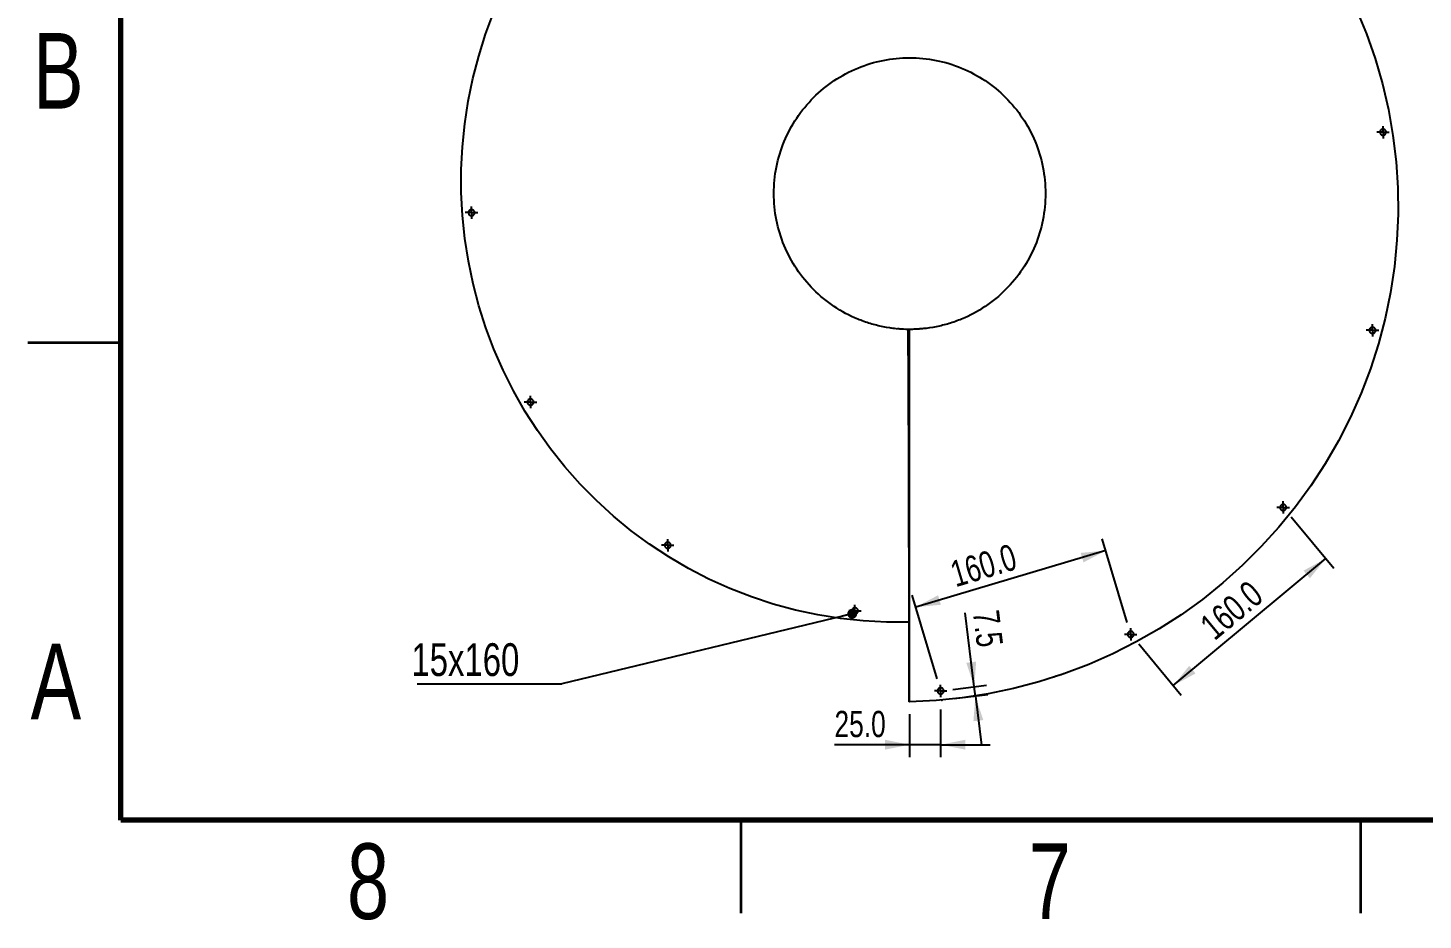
# Model space of a CAD drawing. Header units: millimetres. Extents: x 12 to 2088, y 10 to 1476.
# Drawn here: x 12 to 575, y 10 to 369 of the extents above; entities that cross this region are included whole.
import ezdxf

# ---------------------------------------------------------------- set-up
doc = ezdxf.new("R2010")
doc.units = ezdxf.units.MM
doc.header["$LTSCALE"] = 5
doc.header["$PDSIZE"] = -1
doc.layers.add('SHEET', color=179, linetype='Continuous')
doc.styles.add('SLDTEXTSTYLE0', font='TXT', dxfattribs={"width": 0.75})
doc.dimstyles.new('SLDDIMSTYLE0', dxfattribs={"dimtxt": 0.18, "dimasz": 4, "dimexe": 0, "dimexo": 0.0625, "dimgap": 0, "dimtad": 0, "dimtih": 1, "dimtoh": 1, "dimdec": 0, "dimrnd": 1e-09, "dimzin": 0, "dimdsep": 46, "dimtxsty": 'Standard', "dimblk1": 'DOT', "dimblk2": 'DOT', "dimsah": 1, "dimcen": 0.09, "dimadec": 0, "dimazin": 0, "dimtfac": 4, "dimtdec": 0, "dimtofl": 0, "dimtmove": 0, "dimatfit": 3, "dimldrblk": 'DOT', "dimfxl": 1, "dimfrac": 2, "dimtolj": 1, "dimtzin": 0, "dimarcsym": 0})
doc.dimstyles.new('SLDDIMSTYLE1', dxfattribs={"dimtxt": 10.583333, "dimasz": 10, "dimexe": 0, "dimexo": 0.0625, "dimgap": 2.645833, "dimtad": 1, "dimdec": 1, "dimlfac": 2, "dimrnd": 1e-09, "dimzin": 4, "dimdsep": 46, "dimtxsty": 'SLDTEXTSTYLE0', "dimsah": 1, "dimcen": 0.09, "dimadec": 0, "dimazin": 1, "dimtfac": 1, "dimtdec": 1, "dimtofl": 0, "dimtmove": 0, "dimatfit": 3, "dimfxl": 1, "dimfrac": 2, "dimtolj": 1, "dimtzin": 12, "dimarcsym": 0})
doc.dimstyles.new('SLDDIMSTYLE2', dxfattribs={"dimtxt": 10.583333, "dimasz": 10, "dimexe": 0, "dimexo": 0.0625, "dimgap": 2.645833, "dimtad": 1, "dimdec": 1, "dimlfac": 2, "dimrnd": 1e-09, "dimzin": 4, "dimdsep": 46, "dimtxsty": 'SLDTEXTSTYLE0', "dimsah": 1, "dimcen": 0.09, "dimadec": 0, "dimazin": 1, "dimtfac": 1, "dimtdec": 1, "dimtmove": 0, "dimatfit": 0, "dimfxl": 1, "dimfrac": 2, "dimtolj": 1, "dimtzin": 12, "dimarcsym": 0})
doc.dimstyles.new('SLDDIMSTYLE7', dxfattribs={"dimtxt": 10.583333, "dimasz": 10, "dimexe": 0, "dimexo": 0.0625, "dimgap": 2.645833, "dimtad": 1, "dimdec": 1, "dimlfac": 2, "dimrnd": 1e-09, "dimzin": 12, "dimdsep": 46, "dimtxsty": 'SLDTEXTSTYLE0', "dimsah": 1, "dimcen": 0.09, "dimadec": 0, "dimazin": 3, "dimtfac": 1, "dimtdec": 1, "dimtmove": 0, "dimatfit": 0, "dimfxl": 1, "dimfrac": 2, "dimtolj": 1, "dimtzin": 12, "dimarcsym": 0})

# ---------------------------------------------------------------- blocks, each defined once
blk = doc.blocks.new('_D_19')
at = {"layer": 'SHEET'}
for p, q in [((394.2, 103.73), (390.58, 133.52)), ((385.61, 102.69), (399.17, 104.34)), ((394.66, 100.01), (394.2, 103.73)), ((386.06, 98.97), (399.62, 100.61)), ((394.66, 100.01), (397.07, 80.16))]:
    blk.add_line(p, q, dxfattribs=at)
for points in [[(394.2, 103.73), (394.98, 113.9), (391.01, 113.42)], [(394.66, 100.01), (393.88, 89.84), (397.85, 90.32)]]:
    blk.add_solid(points, dxfattribs=at)
at = {"layer": 'SHEET', "insert": (404.12, 135.17), "char_height": 10.583, "attachment_point": 1, "rotation": 276.932, "style": 'SLDTEXTSTYLE0'}
blk.add_mtext('7.5', dxfattribs=at)
blk = doc.blocks.new('_D_20')
at = {"layer": 'SHEET'}
for p, q in [((455.91, 129.67), (445.86, 163.46)), ((447.29, 158.66), (370.6, 135.87)), ((379.22, 106.88), (369.18, 140.66))]:
    blk.add_line(p, q, dxfattribs=at)
for points in [[(447.29, 158.66), (437.13, 157.73), (438.27, 153.9)], [(370.6, 135.87), (380.76, 136.8), (379.62, 140.64)]]:
    blk.add_solid(points, dxfattribs=at)
at = {"layer": 'SHEET', "insert": (383.68, 153.99), "char_height": 10.583, "attachment_point": 1, "rotation": 16.5541, "style": 'SLDTEXTSTYLE0'}
blk.add_mtext('160.0', dxfattribs=at)
blk = doc.blocks.new('_D_21')
at = {"layer": 'SHEET'}
for p, q in [((368.15, 92.63), (368.15, 75.38)), ((380.65, 94.59), (380.65, 75.38)), ((368.15, 80.38), (337.84, 80.38)), ((380.65, 80.38), (368.15, 80.38)), ((380.65, 80.38), (400.65, 80.38))]:
    blk.add_line(p, q, dxfattribs=at)
for points in [[(368.15, 80.38), (358.15, 82.38), (358.15, 78.38)], [(380.65, 80.38), (390.65, 78.38), (390.65, 82.38)]]:
    blk.add_solid(points, dxfattribs=at)
at = {"layer": 'SHEET', "insert": (337.84, 94.02), "char_height": 10.583, "attachment_point": 1, "style": 'SLDTEXTSTYLE0'}
blk.add_mtext('25.0', dxfattribs=at)
blk = doc.blocks.new('_D_22')
at = {"layer": 'SHEET'}
for p, q in [((522.02, 172.21), (539.19, 151.58)), ((474.5, 104.25), (535.99, 155.42)), ((460.53, 121.04), (477.7, 100.41))]:
    blk.add_line(p, q, dxfattribs=at)
for points in [[(535.99, 155.42), (527.02, 150.57), (529.58, 147.49)], [(474.5, 104.25), (483.47, 109.11), (480.91, 112.18)]]:
    blk.add_solid(points, dxfattribs=at)
at = {"layer": 'SHEET', "insert": (484.34, 130.19), "char_height": 10.583, "attachment_point": 1, "rotation": 39.7694, "style": 'SLDTEXTSTYLE0'}
blk.add_mtext('160.0', dxfattribs=at)
blk = doc.blocks.new('SW_NOTE_0_7')
at = {"layer": 'SHEET', "color": 0}
blk.add_line((-58.34, 0), (0, 0), dxfattribs=at)
at = {"layer": 'SHEET', "color": 0, "insert": (-60.65, 16.41), "char_height": 13.229, "attachment_point": 1, "style": 'SLDTEXTSTYLE0'}
blk.add_mtext('15x160', dxfattribs=at)
blk = doc.blocks.new('_Dot')
at = {"color": 0, "linetype": 'ByBlock', "lineweight": -2}
blk.add_line((-0.5, 0), (-1, 0), dxfattribs=at)
at = {"color": 0, "linetype": 'ByBlock', "const_width": 0.5}
blk.add_lwpolyline([(-0.25, 0, 1), (0.25, 0, 1)], format="xyb", close=True, dxfattribs=at)
blk = doc.blocks.new('SW_CENTERMARKSYMBOL_5')
at = {"layer": 'SHEET', "color": 0}
for p, q in [((-1.25, 0), (-2.5, 0)), ((0, 0), (-1.25, 0)), ((0, 1.25), (0, 2.5)), ((0, 0), (0, 1.25)), ((0, 0), (0, -1.25)), ((0, 0), (1.25, 0)), ((1.25, 0), (2.5, 0)), ((0, -1.25), (0, -2.5))]:
    blk.add_line(p, q, dxfattribs=at)
blk = doc.blocks.new('SW_CENTERMARKSYMBOL_6')
at = {"layer": 'SHEET', "color": 0}
for p, q in [((-1.25, 0), (-2.5, 0)), ((0, 0), (-1.25, 0)), ((0, 1.25), (0, 2.5)), ((0, 0), (0, 1.25)), ((0, 0), (0, -1.25)), ((0, 0), (1.25, 0)), ((1.25, 0), (2.5, 0)), ((0, -1.25), (0, -2.5))]:
    blk.add_line(p, q, dxfattribs=at)
blk = doc.blocks.new('SW_CENTERMARKSYMBOL_7')
at = {"layer": 'SHEET', "color": 0}
for p, q in [((-1.25, 0), (-2.5, 0)), ((0, 0), (-1.25, 0)), ((0, 1.25), (0, 2.5)), ((0, 0), (0, 1.25)), ((0, 0), (0, -1.25)), ((0, 0), (1.25, 0)), ((1.25, 0), (2.5, 0)), ((0, -1.25), (0, -2.5))]:
    blk.add_line(p, q, dxfattribs=at)
blk = doc.blocks.new('SW_CENTERMARKSYMBOL_8')
at = {"layer": 'SHEET', "color": 0}
for p, q in [((-1.25, 0), (-2.5, 0)), ((0, 0), (-1.25, 0)), ((0, 1.25), (0, 2.5)), ((0, 0), (0, 1.25)), ((0, 0), (0, -1.25)), ((0, 0), (1.25, 0)), ((1.25, 0), (2.5, 0)), ((0, -1.25), (0, -2.5))]:
    blk.add_line(p, q, dxfattribs=at)
blk = doc.blocks.new('SW_CENTERMARKSYMBOL_9')
at = {"layer": 'SHEET', "color": 0}
for p, q in [((-1.25, 0), (-2.5, 0)), ((0, 0), (-1.25, 0)), ((0, 1.25), (0, 2.5)), ((0, 0), (0, 1.25)), ((0, 0), (0, -1.25)), ((0, 0), (1.25, 0)), ((1.25, 0), (2.5, 0)), ((0, -1.25), (0, -2.5))]:
    blk.add_line(p, q, dxfattribs=at)
blk = doc.blocks.new('SW_CENTERMARKSYMBOL_16')
at = {"layer": 'SHEET', "color": 0}
for p, q in [((-1.25, 0), (-2.5, 0)), ((0, 0), (-1.25, 0)), ((0, 1.25), (0, 2.5)), ((0, 0), (0, 1.25)), ((0, 0), (0, -1.25)), ((0, 0), (1.25, 0)), ((1.25, 0), (2.5, 0)), ((0, -1.25), (0, -2.5))]:
    blk.add_line(p, q, dxfattribs=at)
blk = doc.blocks.new('SW_CENTERMARKSYMBOL_17')
at = {"layer": 'SHEET', "color": 0}
for p, q in [((-1.25, 0), (-2.5, 0)), ((0, 0), (-1.25, 0)), ((0, 1.25), (0, 2.5)), ((0, 0), (0, 1.25)), ((0, 0), (0, -1.25)), ((0, 0), (1.25, 0)), ((1.25, 0), (2.5, 0)), ((0, -1.25), (0, -2.5))]:
    blk.add_line(p, q, dxfattribs=at)
blk = doc.blocks.new('SW_CENTERMARKSYMBOL_18')
at = {"layer": 'SHEET', "color": 0}
for p, q in [((-1.25, 0), (-2.5, 0)), ((0, 0), (-1.25, 0)), ((0, 1.25), (0, 2.5)), ((0, 0), (0, 1.25)), ((0, 0), (0, -1.25)), ((0, 0), (1.25, 0)), ((1.25, 0), (2.5, 0)), ((0, -1.25), (0, -2.5))]:
    blk.add_line(p, q, dxfattribs=at)
blk = doc.blocks.new('SW_CENTERMARKSYMBOL_19')
at = {"layer": 'SHEET', "color": 0}
for p, q in [((-1.25, 0), (-2.5, 0)), ((0, 0), (-1.25, 0)), ((0, 1.25), (0, 2.5)), ((0, 0), (0, 1.25)), ((0, 0), (0, -1.25)), ((0, 0), (1.25, 0)), ((1.25, 0), (2.5, 0)), ((0, -1.25), (0, -2.5))]:
    blk.add_line(p, q, dxfattribs=at)
blk = doc.blocks.new('SW_CENTERMARKSYMBOL_20')
at = {"layer": 'SHEET', "color": 0}
for p, q in [((-1.25, 0), (-2.5, 0)), ((0, 0), (-1.25, 0)), ((0, 1.25), (0, 2.5)), ((0, 0), (0, 1.25)), ((0, 0), (0, -1.25)), ((0, 0), (1.25, 0)), ((1.25, 0), (2.5, 0)), ((0, -1.25), (0, -2.5))]:
    blk.add_line(p, q, dxfattribs=at)
blk = doc.blocks.new('SW_CENTERMARKSYMBOL_21')
at = {"layer": 'SHEET', "color": 0}
for p, q in [((-1.25, 0), (-2.5, 0)), ((0, 0), (-1.25, 0)), ((0, 1.25), (0, 2.5)), ((0, 0), (0, 1.25)), ((0, 0), (0, -1.25)), ((0, 0), (1.25, 0)), ((1.25, 0), (2.5, 0)), ((0, -1.25), (0, -2.5))]:
    blk.add_line(p, q, dxfattribs=at)
blk = doc.blocks.new('SW_CENTERMARKSYMBOL_22')
at = {"layer": 'SHEET', "color": 0}
for p, q in [((-1.25, 0), (-2.5, 0)), ((0, 0), (-1.25, 0)), ((0, 1.25), (0, 2.5)), ((0, 0), (0, 1.25)), ((0, 0), (0, -1.25)), ((0, 0), (1.25, 0)), ((1.25, 0), (2.5, 0)), ((0, -1.25), (0, -2.5))]:
    blk.add_line(p, q, dxfattribs=at)
blk = doc.blocks.new('SW_CENTERMARKSYMBOL_23')
at = {"layer": 'SHEET', "color": 0}
for p, q in [((-1.25, 0), (-2.5, 0)), ((0, 0), (-1.25, 0)), ((0, 1.25), (0, 2.5)), ((0, 0), (0, 1.25)), ((0, 0), (0, -1.25)), ((0, 0), (1.25, 0)), ((1.25, 0), (2.5, 0)), ((0, -1.25), (0, -2.5))]:
    blk.add_line(p, q, dxfattribs=at)
blk = doc.blocks.new('SW_CENTERMARKSYMBOL_24')
at = {"layer": 'SHEET', "color": 0}
for p, q in [((-1.25, 0), (-2.5, 0)), ((0, 0), (-1.25, 0)), ((0, 1.25), (0, 2.5)), ((0, 0), (0, 1.25)), ((0, 0), (0, -1.25)), ((0, 0), (1.25, 0)), ((1.25, 0), (2.5, 0)), ((0, -1.25), (0, -2.5))]:
    blk.add_line(p, q, dxfattribs=at)
blk = doc.blocks.new('SW_CENTERMARKSYMBOL_31')
at = {"layer": 'SHEET', "color": 0}
for p, q in [((-1.25, 0), (-2.5, 0)), ((0, 0), (-1.25, 0)), ((0, 1.25), (0, 2.5)), ((0, 0), (0, 1.25)), ((0, 0), (0, -1.25)), ((0, 0), (1.25, 0)), ((1.25, 0), (2.5, 0)), ((0, -1.25), (0, -2.5))]:
    blk.add_line(p, q, dxfattribs=at)
blk = doc.blocks.new('SW_CENTERMARKSYMBOL_32')
at = {"layer": 'SHEET', "color": 0}
for p, q in [((-1.25, 0), (-2.5, 0)), ((0, 0), (-1.25, 0)), ((0, 1.25), (0, 2.5)), ((0, 0), (0, 1.25)), ((0, 0), (0, -1.25)), ((0, 0), (1.25, 0)), ((1.25, 0), (2.5, 0)), ((0, -1.25), (0, -2.5))]:
    blk.add_line(p, q, dxfattribs=at)
blk = doc.blocks.new('SW_CENTERMARKSYMBOL_33')
at = {"layer": 'SHEET', "color": 0}
for p, q in [((-1.25, 0), (-2.5, 0)), ((0, 0), (-1.25, 0)), ((0, 1.25), (0, 2.5)), ((0, 0), (0, 1.25)), ((0, 0), (0, -1.25)), ((0, 0), (1.25, 0)), ((1.25, 0), (2.5, 0)), ((0, -1.25), (0, -2.5))]:
    blk.add_line(p, q, dxfattribs=at)
blk = doc.blocks.new('SW_CENTERMARKSYMBOL_34')
at = {"layer": 'SHEET', "color": 0}
for p, q in [((-1.25, 0), (-2.5, 0)), ((0, 0), (-1.25, 0)), ((0, 1.25), (0, 2.5)), ((0, 0), (0, 1.25)), ((0, 0), (0, -1.25)), ((0, 0), (1.25, 0)), ((1.25, 0), (2.5, 0)), ((0, -1.25), (0, -2.5))]:
    blk.add_line(p, q, dxfattribs=at)

msp = doc.modelspace()

# ---------------------------------------------------------------- linework, layer by layer
at = {"color": 7, "linetype": 'Continuous', "lineweight": 70}
for p, q in [((50, 50), (50, 1435)), ((2050, 50), (50, 50))]:
    msp.add_line(p, q, dxfattribs=at)
at = {"color": 7, "linetype": 'Continuous', "lineweight": 25}
for p, q in [((362.044, 248.227), (360.443, 248.404)), ((368.146, 247.852), (367.531, 247.852)), ((368.146, 97.627), (368.146, 247.852)), ((374.728, 248.255), (373.733, 248.151)), ((368.146, 97.627), (367.967, 97.627))]:
    msp.add_line(p, q, dxfattribs=at)
at = {"color": 7, "linetype": 'Continuous', "lineweight": 35}
for p, q in [((50, 242.5), (12.5, 242.5)), ((300, 50), (300, 12.5)), ((550, 50), (550, 12.5))]:
    msp.add_line(p, q, dxfattribs=at)
at = {"color": 7, "linetype": 'Continuous', "lineweight": 25, "flags": 128}
for points in [[(367.929, 129.825), (358.789, 129.802), (349.458, 130.282), (340.204, 131.26), (331.069, 132.723), (322.048, 134.663), (313.143, 137.08), (304.354, 139.972), (295.681, 143.347), (287.175, 147.19), (278.939, 151.451), (270.969, 156.123), (263.268, 161.199), (255.831, 166.682), (248.665, 172.568), (241.775, 178.866), (235.244, 185.499), (229.106, 192.424), (223.352, 199.642), (217.982, 207.146), (212.996, 214.94), (208.398, 223.025), (204.211, 231.373), (200.488, 239.877), (197.223, 248.525), (194.414, 257.313), (192.058, 266.244), (190.158, 275.312), (188.72, 284.526), (187.76, 293.803), (187.283, 303.057), (187.279, 312.295), (187.745, 321.509), (188.683, 330.706), (190.092, 339.879), (191.982, 349.025), (194.33, 358.034), (197.118, 366.861), (200.34, 375.514)], [(548.446, 376.775), (552.455, 367.005), (555.926, 357.041), (558.862, 346.879), (561.255, 336.515), (563.089, 325.999), (564.343, 315.454), (565.024, 304.907), (565.138, 294.356), (564.686, 283.798), (563.665, 273.24), (562.067, 262.685), (559.908, 252.259), (557.211, 242.025), (553.981, 231.976), (550.221, 222.109), (545.932, 212.432), (541.103, 202.937), (535.765, 193.699), (529.974, 184.806), (523.748, 176.269), (517.09, 168.083), (509.997, 160.244), (502.47, 152.759), (494.509, 145.638), (486.212, 138.974), (477.625, 132.79), (468.748, 127.077), (459.582, 121.834), (450.13, 117.063), (440.383, 112.769), (430.4, 108.982), (420.301, 105.745), (410.088, 103.048), (399.767, 100.887), (389.336, 99.26), (378.796, 98.171), (368.146, 97.627), (368.146, 97.627)]]:
    msp.add_lwpolyline(points, dxfattribs=at)
at = {"color": 7, "linetype": 'Continuous', "lineweight": 25}
for points, knots in [([(368.146, 247.852), (371.729, 247.852), (375.314, 248.209), (380.59, 249.259), (382.332, 249.694), (385.763, 250.733), (387.452, 251.336), (392.418, 253.393), (395.593, 255.095), (401.557, 259.08), (404.344, 261.362), (409.411, 266.429), (411.694, 269.216), (415.679, 275.18), (417.38, 278.355), (420.123, 284.976), (421.165, 288.425), (422.564, 295.46), (422.921, 299.044), (422.921, 306.211), (422.564, 309.795), (421.165, 316.83), (420.123, 320.278), (417.38, 326.899), (415.679, 330.074), (411.694, 336.038), (409.411, 338.825), (404.344, 343.893), (401.557, 346.175), (395.593, 350.16), (392.418, 351.862), (385.797, 354.604), (382.349, 355.646), (375.314, 357.046), (371.729, 357.402), (364.563, 357.402), (360.978, 357.046), (353.943, 355.646), (350.495, 354.604), (343.874, 351.862), (340.699, 350.16), (334.735, 346.175), (331.948, 343.893), (326.88, 338.825), (324.598, 336.038), (320.613, 330.074), (318.912, 326.899), (316.169, 320.278), (315.127, 316.83), (313.728, 309.795), (313.371, 306.211), (313.371, 299.044), (313.728, 295.46), (315.127, 288.425), (316.169, 284.976), (318.912, 278.355), (320.613, 275.18), (324.598, 269.216), (326.88, 266.429), (331.948, 261.362), (334.735, 259.08), (340.699, 255.095), (343.874, 253.393), (348.84, 251.336), (350.529, 250.733), (353.96, 249.694), (355.702, 249.259), (360.978, 248.209), (364.563, 247.852), (368.146, 247.852)], [0, 0, 0, 0, 0.03125, 0.03125, 0.046875, 0.046875, 0.0625, 0.0625, 0.09375, 0.09375, 0.125, 0.125, 0.15625, 0.15625, 0.1875, 0.1875, 0.21875, 0.21875, 0.25, 0.25, 0.28125, 0.28125, 0.3125, 0.3125, 0.34375, 0.34375, 0.375, 0.375, 0.40625, 0.40625, 0.4375, 0.4375, 0.46875, 0.46875, 0.5, 0.5, 0.53125, 0.53125, 0.5625, 0.5625, 0.59375, 0.59375, 0.625, 0.625, 0.65625, 0.65625, 0.6875, 0.6875, 0.71875, 0.71875, 0.75, 0.75, 0.78125, 0.78125, 0.8125, 0.8125, 0.84375, 0.84375, 0.875, 0.875, 0.90625, 0.90625, 0.9375, 0.9375, 0.953125, 0.953125, 0.96875, 0.96875, 1, 1, 1, 1]), ([(559.093, 326.121), (559.01, 326.121), (558.928, 326.13), (558.768, 326.162), (558.689, 326.186), (558.537, 326.249), (558.465, 326.287), (558.33, 326.378), (558.265, 326.431), (558.093, 326.604), (558, 326.743), (557.907, 326.968), (557.883, 327.046), (557.851, 327.207), (557.843, 327.287), (557.842, 327.45), (557.85, 327.532), (557.882, 327.692), (557.905, 327.77), (557.967, 327.921), (558.006, 327.995), (558.096, 328.13), (558.148, 328.194), (558.264, 328.311), (558.327, 328.363), (558.463, 328.454), (558.536, 328.494), (558.688, 328.557), (558.766, 328.581), (558.927, 328.613), (559.01, 328.621), (559.174, 328.621), (559.255, 328.614), (559.417, 328.581), (559.496, 328.557), (559.722, 328.464), (559.861, 328.37), (560.034, 328.198), (560.087, 328.134), (560.177, 327.998), (560.216, 327.927), (560.278, 327.776), (560.302, 327.697), (560.334, 327.538), (560.342, 327.457), (560.343, 327.293), (560.335, 327.211), (560.304, 327.052), (560.28, 326.973), (560.218, 326.821), (560.18, 326.749), (560.09, 326.613), (560.037, 326.549), (559.922, 326.433), (559.859, 326.381), (559.723, 326.289), (559.65, 326.249), (559.423, 326.155), (559.258, 326.121), (559.093, 326.121)], [0, 0, 0, 0, 0.03125, 0.03125, 0.0625, 0.0625, 0.09375, 0.09375, 0.125, 0.125, 0.1875, 0.1875, 0.21875, 0.21875, 0.25, 0.25, 0.28125, 0.28125, 0.3125, 0.3125, 0.34375, 0.34375, 0.375, 0.375, 0.40625, 0.40625, 0.4375, 0.4375, 0.46875, 0.46875, 0.5, 0.5, 0.53125, 0.53125, 0.5625, 0.5625, 0.625, 0.625, 0.65625, 0.65625, 0.6875, 0.6875, 0.71875, 0.71875, 0.75, 0.75, 0.78125, 0.78125, 0.8125, 0.8125, 0.84375, 0.84375, 0.875, 0.875, 0.90625, 0.90625, 0.9375, 0.9375, 1, 1, 1, 1]), ([(191.436, 293.678), (191.353, 293.678), (191.272, 293.686), (191.111, 293.718), (191.032, 293.742), (190.88, 293.805), (190.808, 293.844), (190.672, 293.935), (190.608, 293.988), (190.436, 294.161), (190.343, 294.3), (190.25, 294.525), (190.226, 294.603), (190.194, 294.764), (190.186, 294.844), (190.186, 295.007), (190.194, 295.089), (190.225, 295.249), (190.249, 295.327), (190.311, 295.478), (190.35, 295.551), (190.44, 295.687), (190.491, 295.75), (190.607, 295.867), (190.671, 295.919), (190.806, 296.011), (190.879, 296.05), (191.032, 296.113), (191.11, 296.137), (191.271, 296.169), (191.354, 296.178), (191.518, 296.178), (191.599, 296.17), (191.761, 296.138), (191.84, 296.113), (191.991, 296.051), (192.064, 296.012), (192.201, 295.92), (192.263, 295.868), (192.378, 295.753), (192.431, 295.689), (192.521, 295.553), (192.56, 295.482), (192.622, 295.331), (192.646, 295.252), (192.678, 295.093), (192.686, 295.012), (192.686, 294.848), (192.679, 294.767), (192.647, 294.608), (192.624, 294.529), (192.562, 294.378), (192.524, 294.306), (192.434, 294.17), (192.381, 294.105), (192.266, 293.989), (192.203, 293.937), (192.067, 293.845), (191.993, 293.806), (191.767, 293.711), (191.602, 293.678), (191.436, 293.678)], [0, 0, 0, 0, 0.03125, 0.03125, 0.0625, 0.0625, 0.09375, 0.09375, 0.125, 0.125, 0.1875, 0.1875, 0.21875, 0.21875, 0.25, 0.25, 0.28125, 0.28125, 0.3125, 0.3125, 0.34375, 0.34375, 0.375, 0.375, 0.40625, 0.40625, 0.4375, 0.4375, 0.46875, 0.46875, 0.5, 0.5, 0.53125, 0.53125, 0.5625, 0.5625, 0.59375, 0.59375, 0.625, 0.625, 0.65625, 0.65625, 0.6875, 0.6875, 0.71875, 0.71875, 0.75, 0.75, 0.78125, 0.78125, 0.8125, 0.8125, 0.84375, 0.84375, 0.875, 0.875, 0.90625, 0.90625, 0.9375, 0.9375, 1, 1, 1, 1]), ([(367.474, 247.857), (366.302, 247.878), (364.881, 247.905), (363.484, 248.067), (363.239, 248.095)], [0, 0, 0, 0, 0.8246288, 1, 1, 1, 1]), ([(367.967, 97.627), (367.955, 110.146), (367.942, 122.665), (367.908, 147.702), (367.888, 160.221), (367.834, 185.259), (367.8, 197.777), (367.727, 216.556), (367.698, 222.815), (367.627, 235.334), (367.585, 241.593), (367.531, 247.852)], [0, 0, 0, 0, 0.25, 0.25, 0.5, 0.5, 0.75, 0.75, 0.875, 0.875, 1, 1, 1, 1]), ([(373.338, 248.11), (373.17, 248.091), (372.66, 248.036), (371.782, 247.974), (370.455, 247.893), (369.461, 247.871), (368.818, 247.857)], [0, 0, 0, 0, 0.1084845, 0.3306313, 0.5670031, 1, 1, 1, 1]), ([(554.847, 246.234), (554.764, 246.234), (554.683, 246.242), (554.522, 246.274), (554.443, 246.299), (554.291, 246.362), (554.219, 246.4), (554.083, 246.492), (554.018, 246.545), (553.846, 246.719), (553.753, 246.858), (553.66, 247.084), (553.636, 247.163), (553.605, 247.324), (553.597, 247.404), (553.597, 247.567), (553.605, 247.649), (553.637, 247.809), (553.661, 247.886), (553.723, 248.037), (553.762, 248.11), (553.852, 248.245), (553.904, 248.308), (554.02, 248.425), (554.083, 248.477), (554.218, 248.568), (554.291, 248.607), (554.443, 248.67), (554.521, 248.694), (554.682, 248.726), (554.765, 248.734), (554.929, 248.734), (555.01, 248.726), (555.172, 248.694), (555.251, 248.67), (555.402, 248.607), (555.475, 248.568), (555.612, 248.476), (555.675, 248.424), (555.79, 248.309), (555.843, 248.244), (555.933, 248.108), (555.972, 248.036), (556.034, 247.885), (556.058, 247.806), (556.089, 247.646), (556.097, 247.566), (556.097, 247.401), (556.089, 247.32), (556.057, 247.161), (556.034, 247.082), (555.971, 246.931), (555.933, 246.859), (555.843, 246.724), (555.79, 246.66), (555.675, 246.544), (555.612, 246.492), (555.476, 246.401), (555.403, 246.362), (555.178, 246.268), (555.013, 246.234), (554.847, 246.234)], [0, 0, 0, 0, 0.03125, 0.03125, 0.0625, 0.0625, 0.09375, 0.09375, 0.125, 0.125, 0.1875, 0.1875, 0.21875, 0.21875, 0.25, 0.25, 0.28125, 0.28125, 0.3125, 0.3125, 0.34375, 0.34375, 0.375, 0.375, 0.40625, 0.40625, 0.4375, 0.4375, 0.46875, 0.46875, 0.5, 0.5, 0.53125, 0.53125, 0.5625, 0.5625, 0.59375, 0.59375, 0.625, 0.625, 0.65625, 0.65625, 0.6875, 0.6875, 0.71875, 0.71875, 0.75, 0.75, 0.78125, 0.78125, 0.8125, 0.8125, 0.84375, 0.84375, 0.875, 0.875, 0.90625, 0.90625, 0.9375, 0.9375, 1, 1, 1, 1]), ([(215.212, 217.293), (215.13, 217.293), (215.048, 217.301), (214.889, 217.332), (214.809, 217.357), (214.658, 217.419), (214.587, 217.457), (214.451, 217.548), (214.387, 217.6), (214.272, 217.715), (214.22, 217.778), (214.129, 217.913), (214.09, 217.986), (213.997, 218.21), (213.963, 218.374), (213.962, 218.618), (213.97, 218.7), (214.001, 218.861), (214.024, 218.939), (214.086, 219.091), (214.125, 219.164), (214.215, 219.301), (214.267, 219.364), (214.441, 219.54), (214.58, 219.633), (214.808, 219.728), (214.886, 219.752), (215.047, 219.784), (215.13, 219.793), (215.294, 219.793), (215.375, 219.785), (215.536, 219.753), (215.615, 219.729), (215.84, 219.635), (215.979, 219.543), (216.152, 219.371), (216.205, 219.307), (216.295, 219.172), (216.334, 219.101), (216.397, 218.951), (216.421, 218.872), (216.453, 218.712), (216.462, 218.632), (216.463, 218.385), (216.432, 218.223), (216.339, 217.994), (216.301, 217.922), (216.21, 217.785), (216.158, 217.721), (216.042, 217.604), (215.979, 217.552), (215.842, 217.46), (215.769, 217.42), (215.543, 217.326), (215.378, 217.293), (215.212, 217.293)], [0, 0, 0, 0, 0.03125, 0.03125, 0.0625, 0.0625, 0.09375, 0.09375, 0.125, 0.125, 0.15625, 0.15625, 0.1875, 0.1875, 0.25, 0.25, 0.28125, 0.28125, 0.3125, 0.3125, 0.34375, 0.34375, 0.375, 0.375, 0.4375, 0.4375, 0.46875, 0.46875, 0.5, 0.5, 0.53125, 0.53125, 0.5625, 0.5625, 0.625, 0.625, 0.65625, 0.65625, 0.6875, 0.6875, 0.71875, 0.71875, 0.75, 0.75, 0.8125, 0.8125, 0.84375, 0.84375, 0.875, 0.875, 0.90625, 0.90625, 0.9375, 0.9375, 1, 1, 1, 1]), ([(518.82, 174.806), (518.737, 174.806), (518.656, 174.814), (518.496, 174.846), (518.416, 174.87), (518.264, 174.933), (518.192, 174.971), (518.056, 175.063), (517.992, 175.116), (517.818, 175.29), (517.725, 175.43), (517.633, 175.657), (517.609, 175.736), (517.577, 175.897), (517.57, 175.978), (517.57, 176.141), (517.579, 176.224), (517.611, 176.383), (517.635, 176.461), (517.698, 176.612), (517.737, 176.685), (517.827, 176.819), (517.879, 176.882), (517.995, 176.998), (518.058, 177.05), (518.193, 177.14), (518.266, 177.179), (518.417, 177.242), (518.495, 177.265), (518.655, 177.297), (518.738, 177.306), (518.901, 177.306), (518.982, 177.298), (519.144, 177.266), (519.223, 177.242), (519.374, 177.179), (519.447, 177.14), (519.584, 177.048), (519.647, 176.996), (519.763, 176.88), (519.816, 176.816), (519.906, 176.679), (519.945, 176.607), (520.007, 176.455), (520.031, 176.376), (520.062, 176.216), (520.07, 176.134), (520.07, 175.97), (520.061, 175.889), (520.029, 175.729), (520.005, 175.65), (519.942, 175.499), (519.904, 175.428), (519.814, 175.293), (519.761, 175.229), (519.646, 175.114), (519.583, 175.062), (519.447, 174.971), (519.374, 174.932), (519.149, 174.839), (518.985, 174.806), (518.82, 174.806)], [0, 0, 0, 0, 0.03125, 0.03125, 0.0625, 0.0625, 0.09375, 0.09375, 0.125, 0.125, 0.1875, 0.1875, 0.21875, 0.21875, 0.25, 0.25, 0.28125, 0.28125, 0.3125, 0.3125, 0.34375, 0.34375, 0.375, 0.375, 0.40625, 0.40625, 0.4375, 0.4375, 0.46875, 0.46875, 0.5, 0.5, 0.53125, 0.53125, 0.5625, 0.5625, 0.59375, 0.59375, 0.625, 0.625, 0.65625, 0.65625, 0.6875, 0.6875, 0.71875, 0.71875, 0.75, 0.75, 0.78125, 0.78125, 0.8125, 0.8125, 0.84375, 0.84375, 0.875, 0.875, 0.90625, 0.90625, 0.9375, 0.9375, 1, 1, 1, 1]), ([(270.586, 159.554), (270.504, 159.554), (270.423, 159.562), (270.264, 159.594), (270.185, 159.618), (270.034, 159.68), (269.963, 159.718), (269.827, 159.808), (269.763, 159.86), (269.648, 159.975), (269.596, 160.037), (269.505, 160.173), (269.465, 160.245), (269.371, 160.47), (269.337, 160.635), (269.336, 160.879), (269.344, 160.962), (269.375, 161.124), (269.399, 161.202), (269.461, 161.354), (269.5, 161.428), (269.591, 161.564), (269.642, 161.628), (269.759, 161.745), (269.823, 161.797), (269.959, 161.888), (270.032, 161.928), (270.184, 161.99), (270.262, 162.014), (270.422, 162.046), (270.505, 162.054), (270.667, 162.054), (270.748, 162.046), (270.909, 162.015), (270.988, 161.991), (271.212, 161.898), (271.351, 161.806), (271.524, 161.635), (271.577, 161.571), (271.668, 161.436), (271.707, 161.365), (271.77, 161.214), (271.795, 161.135), (271.827, 160.975), (271.836, 160.894), (271.837, 160.647), (271.806, 160.484), (271.712, 160.254), (271.673, 160.182), (271.583, 160.045), (271.53, 159.98), (271.414, 159.864), (271.351, 159.812), (271.214, 159.72), (271.141, 159.681), (270.915, 159.587), (270.751, 159.554), (270.586, 159.554)], [0, 0, 0, 0, 0.03125, 0.03125, 0.0625, 0.0625, 0.09375, 0.09375, 0.125, 0.125, 0.15625, 0.15625, 0.1875, 0.1875, 0.25, 0.25, 0.28125, 0.28125, 0.3125, 0.3125, 0.34375, 0.34375, 0.375, 0.375, 0.40625, 0.40625, 0.4375, 0.4375, 0.46875, 0.46875, 0.5, 0.5, 0.53125, 0.53125, 0.5625, 0.5625, 0.625, 0.625, 0.65625, 0.65625, 0.6875, 0.6875, 0.71875, 0.71875, 0.75, 0.75, 0.8125, 0.8125, 0.84375, 0.84375, 0.875, 0.875, 0.90625, 0.90625, 0.9375, 0.9375, 1, 1, 1, 1]), ([(346.086, 133.099), (346.003, 133.099), (345.923, 133.107), (345.764, 133.139), (345.685, 133.162), (345.534, 133.225), (345.462, 133.263), (345.327, 133.353), (345.262, 133.405), (345.147, 133.52), (345.095, 133.583), (345.003, 133.719), (344.964, 133.792), (344.869, 134.018), (344.836, 134.183), (344.835, 134.429), (344.843, 134.512), (344.876, 134.673), (344.899, 134.751), (344.962, 134.903), (345.002, 134.977), (345.093, 135.113), (345.144, 135.176), (345.261, 135.293), (345.325, 135.344), (345.46, 135.435), (345.533, 135.473), (345.684, 135.536), (345.762, 135.559), (345.922, 135.591), (346.004, 135.599), (346.166, 135.599), (346.247, 135.591), (346.407, 135.56), (346.486, 135.536), (346.711, 135.444), (346.85, 135.351), (347.023, 135.179), (347.076, 135.116), (347.168, 134.98), (347.207, 134.908), (347.27, 134.757), (347.295, 134.677), (347.327, 134.516), (347.335, 134.435), (347.336, 134.187), (347.304, 134.024), (347.209, 133.795), (347.17, 133.723), (347.079, 133.587), (347.026, 133.522), (346.911, 133.407), (346.848, 133.355), (346.711, 133.264), (346.638, 133.225), (346.413, 133.132), (346.25, 133.099), (346.086, 133.099)], [0, 0, 0, 0, 0.03125, 0.03125, 0.0625, 0.0625, 0.09375, 0.09375, 0.125, 0.125, 0.15625, 0.15625, 0.1875, 0.1875, 0.25, 0.25, 0.28125, 0.28125, 0.3125, 0.3125, 0.34375, 0.34375, 0.375, 0.375, 0.40625, 0.40625, 0.4375, 0.4375, 0.46875, 0.46875, 0.5, 0.5, 0.53125, 0.53125, 0.5625, 0.5625, 0.625, 0.625, 0.65625, 0.65625, 0.6875, 0.6875, 0.71875, 0.71875, 0.75, 0.75, 0.8125, 0.8125, 0.84375, 0.84375, 0.875, 0.875, 0.90625, 0.90625, 0.9375, 0.9375, 1, 1, 1, 1]), ([(457.33, 123.63), (457.248, 123.63), (457.166, 123.638), (457.007, 123.669), (456.927, 123.693), (456.776, 123.756), (456.704, 123.795), (456.568, 123.885), (456.503, 123.938), (456.388, 124.054), (456.336, 124.117), (456.244, 124.255), (456.205, 124.328), (456.143, 124.479), (456.119, 124.558), (456.087, 124.72), (456.08, 124.801), (456.08, 124.965), (456.089, 125.048), (456.121, 125.208), (456.145, 125.286), (456.208, 125.437), (456.247, 125.51), (456.338, 125.645), (456.39, 125.708), (456.506, 125.824), (456.569, 125.875), (456.704, 125.965), (456.777, 126.004), (456.928, 126.066), (457.006, 126.09), (457.166, 126.121), (457.248, 126.13), (457.411, 126.13), (457.492, 126.122), (457.653, 126.09), (457.732, 126.066), (457.958, 125.973), (458.098, 125.88), (458.271, 125.706), (458.324, 125.642), (458.415, 125.505), (458.454, 125.433), (458.517, 125.281), (458.541, 125.201), (458.572, 125.041), (458.58, 124.96), (458.58, 124.794), (458.571, 124.713), (458.539, 124.553), (458.515, 124.474), (458.452, 124.323), (458.413, 124.251), (458.323, 124.116), (458.27, 124.052), (458.155, 123.937), (458.092, 123.885), (457.956, 123.794), (457.883, 123.756), (457.658, 123.663), (457.495, 123.63), (457.33, 123.63)], [0, 0, 0, 0, 0.03125, 0.03125, 0.0625, 0.0625, 0.09375, 0.09375, 0.125, 0.125, 0.15625, 0.15625, 0.1875, 0.1875, 0.21875, 0.21875, 0.25, 0.25, 0.28125, 0.28125, 0.3125, 0.3125, 0.34375, 0.34375, 0.375, 0.375, 0.40625, 0.40625, 0.4375, 0.4375, 0.46875, 0.46875, 0.5, 0.5, 0.53125, 0.53125, 0.5625, 0.5625, 0.625, 0.625, 0.65625, 0.65625, 0.6875, 0.6875, 0.71875, 0.71875, 0.75, 0.75, 0.78125, 0.78125, 0.8125, 0.8125, 0.84375, 0.84375, 0.875, 0.875, 0.90625, 0.90625, 0.9375, 0.9375, 1, 1, 1, 1]), ([(430.316, 108.955), (430.287, 108.944), (428.981, 108.449), (427.638, 108.058), (426.325, 107.675)], [0, 0, 0, 0, 0.0222487, 1, 1, 1, 1]), ([(380.646, 100.836), (380.564, 100.836), (380.483, 100.844), (380.323, 100.876), (380.244, 100.899), (380.093, 100.962), (380.021, 101), (379.886, 101.09), (379.821, 101.143), (379.706, 101.258), (379.654, 101.321), (379.562, 101.458), (379.523, 101.531), (379.429, 101.757), (379.396, 101.922), (379.396, 102.168), (379.404, 102.251), (379.436, 102.412), (379.46, 102.49), (379.523, 102.641), (379.562, 102.715), (379.653, 102.85), (379.705, 102.913), (379.822, 103.03), (379.885, 103.081), (380.02, 103.171), (380.093, 103.21), (380.244, 103.273), (380.322, 103.296), (380.482, 103.328), (380.564, 103.336), (380.727, 103.336), (380.807, 103.328), (380.968, 103.297), (381.047, 103.273), (381.272, 103.18), (381.412, 103.087), (381.585, 102.915), (381.638, 102.851), (381.73, 102.714), (381.768, 102.643), (381.831, 102.491), (381.856, 102.411), (381.888, 102.251), (381.896, 102.17), (381.896, 102.004), (381.888, 101.922), (381.856, 101.762), (381.832, 101.683), (381.769, 101.531), (381.73, 101.459), (381.639, 101.323), (381.586, 101.259), (381.471, 101.143), (381.408, 101.092), (381.272, 101.001), (381.199, 100.962), (380.974, 100.869), (380.81, 100.836), (380.646, 100.836)], [0, 0, 0, 0, 0.03125, 0.03125, 0.0625, 0.0625, 0.09375, 0.09375, 0.125, 0.125, 0.15625, 0.15625, 0.1875, 0.1875, 0.25, 0.25, 0.28125, 0.28125, 0.3125, 0.3125, 0.34375, 0.34375, 0.375, 0.375, 0.40625, 0.40625, 0.4375, 0.4375, 0.46875, 0.46875, 0.5, 0.5, 0.53125, 0.53125, 0.5625, 0.5625, 0.625, 0.625, 0.65625, 0.65625, 0.6875, 0.6875, 0.71875, 0.71875, 0.75, 0.75, 0.78125, 0.78125, 0.8125, 0.8125, 0.84375, 0.84375, 0.875, 0.875, 0.90625, 0.90625, 0.9375, 0.9375, 1, 1, 1, 1])]:
    msp.add_open_spline(points, degree=3, knots=knots, dxfattribs=at)
at = {"layer": 'SHEET'}
msp.add_point((381.099, 98.362), dxfattribs=at)

# ---------------------------------------------------------------- block references
for name, p in [('SW_CENTERMARKSYMBOL_19', (559.093, 327.371)), ('SW_CENTERMARKSYMBOL_34', (559.093, 327.371)), ('SW_CENTERMARKSYMBOL_9', (191.436, 294.928)), ('SW_CENTERMARKSYMBOL_24', (191.436, 294.928)), ('SW_CENTERMARKSYMBOL_17', (554.847, 247.484)), ('SW_CENTERMARKSYMBOL_32', (554.847, 247.484)), ('SW_CENTERMARKSYMBOL_8', (215.212, 218.543)), ('SW_CENTERMARKSYMBOL_23', (215.212, 218.543)), ('SW_CENTERMARKSYMBOL_16', (518.82, 176.056)), ('SW_CENTERMARKSYMBOL_31', (518.82, 176.056)), ('SW_CENTERMARKSYMBOL_7', (270.586, 160.804)), ('SW_CENTERMARKSYMBOL_22', (270.586, 160.804)), ('SW_CENTERMARKSYMBOL_6', (346.086, 134.349)), ('SW_CENTERMARKSYMBOL_21', (346.086, 134.349)), ('SW_CENTERMARKSYMBOL_5', (457.33, 124.88)), ('SW_CENTERMARKSYMBOL_20', (457.33, 124.88)), ('SW_NOTE_0_7', (227.835, 104.891)), ('SW_CENTERMARKSYMBOL_18', (380.646, 102.086)), ('SW_CENTERMARKSYMBOL_33', (380.646, 102.086))]:
    msp.add_blockref(name, p, dxfattribs=at)

# ---------------------------------------------------------------- texts
at = {"color": 7, "linetype": 'Continuous', "lineweight": 0, "char_height": 30.48, "attachment_point": 2, "style": 'SLDTEXTSTYLE0'}
for s, insert in [('B', (24.767, 367.378)), ('A', (23.783, 121.128)), ('8', (149.693, 40.568)), ('7', (424.693, 40.568))]:
    msp.add_mtext(s, dxfattribs=dict(at, insert=insert))

# ---------------------------------------------------------------- dimensions: what is measured, and where the dimension line sits
at = {"layer": 'SHEET'}
for base, p1, p2, angle, dimstyle, picture, middle in [((535.99, 155.425), (457.33, 124.88), (518.82, 176.056), 39.7694, 'SLDDIMSTYLE1', '_D_22', (506.591, 130.957)), ((370.604, 135.871), (457.33, 124.88), (380.646, 102.086), 16.55411, 'SLDDIMSTYLE1', '_D_20', (404.431, 145.926)), ((394.203, 103.734), (381.099, 98.362), (380.646, 102.086), 276.93198, 'SLDDIMSTYLE7', '_D_19', (391.76, 123.822))]:
    dim = msp.add_linear_dim(base=base, p1=p1, p2=p2, angle=angle, dimstyle=dimstyle, dxfattribs=at)
    dim.commit()
    dim.dimension.update_dxf_attribs({"geometry": picture, "text_midpoint": middle, "dimtype": 160})
dim = msp.add_linear_dim(base=(368.146, 80.379), p1=(380.646, 99.586), p2=(368.146, 97.627), dimstyle='SLDDIMSTYLE2', dxfattribs=at)
dim.commit()
dim.dimension.update_dxf_attribs({"geometry": '_D_21', "text_midpoint": (351.517, 80.379), "dimtype": 160})

# ---------------------------------------------------------------- leaders
msp.add_leader([(344.998, 133.187), (227.835, 104.891)], dimstyle='SLDDIMSTYLE0', dxfattribs=at)

doc.saveas('drawing.dxf')
